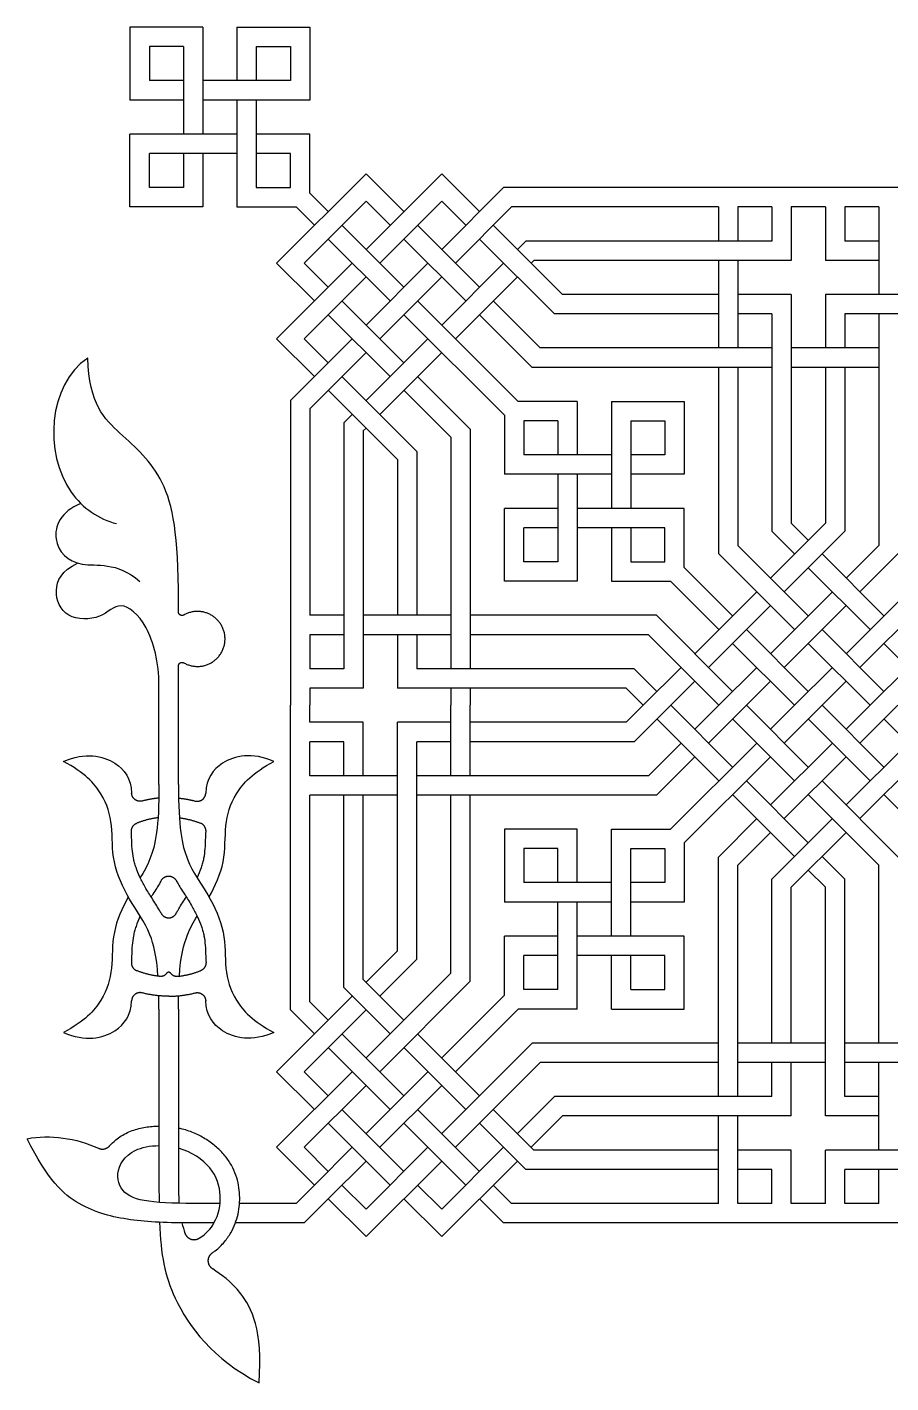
# Model space of a CAD drawing. Header units: millimetres. Extents: x -117 to 119, y -123 to 112.
# Drawn here: x -42.78 to -16.14, y 66.03 to 107.87 of the extents above; entities that cross this region are included whole.
import ezdxf

# ---------------------------------------------------------------- set-up
doc = ezdxf.new("R2010")
doc.units = ezdxf.units.MM
doc.header["$MEASUREMENT"] = 0
doc.layers.add('Layer 03', color=5, linetype='Continuous')

msp = doc.modelspace()

# ---------------------------------------------------------------- linework, layer by layer
at = {"layer": 'Layer 03'}
for p, q in [((-39.614, 107.871), (-39.614, 105.62)), ((-37.363, 107.871), (-39.614, 107.871)), ((-37.363, 107.871), (-37.363, 104.57)), ((-36.313, 107.871), (-36.313, 106.22)), ((-34.063, 107.871), (-34.063, 105.62)), ((-39.013, 107.271), (-39.013, 106.22)), ((-37.963, 107.271), (-39.013, 107.271)), ((-37.963, 107.271), (-37.963, 104.57)), ((-35.713, 107.271), (-35.713, 106.22)), ((-34.663, 107.271), (-34.663, 106.22)), ((-37.963, 106.22), (-39.013, 106.22)), ((-34.663, 106.22), (-37.363, 106.22)), ((-37.963, 105.62), (-39.614, 105.62)), ((-34.063, 105.62), (-37.363, 105.62)), ((-36.313, 105.62), (-36.313, 102.32)), ((-35.713, 105.62), (-35.713, 102.92)), ((-36.313, 104.57), (-39.614, 104.57)), ((-34.063, 104.57), (-35.713, 104.57)), ((-36.313, 103.97), (-39.013, 103.97)), ((-37.963, 103.97), (-37.963, 102.92)), ((-37.363, 103.97), (-37.363, 102.32)), ((-34.663, 103.97), (-35.713, 103.97)), ((-35.087, 100.586), (-32.329, 103.344)), ((-31.162, 102.177), (-32.329, 103.344)), ((-32.329, 101.01), (-29.995, 103.344)), ((-28.828, 102.177), (-29.995, 103.344)), ((-37.963, 102.92), (-39.013, 102.92)), ((-33.496, 102.177), (-34.063, 102.744)), ((-29.995, 101.01), (-28.085, 102.92)), ((-9.945, 102.92), (-28.085, 102.92)), ((-37.363, 102.32), (-39.614, 102.32)), ((-35.713, 102.32), (-34.487, 102.32)), ((-33.92, 101.753), (-34.487, 102.32)), ((-31.586, 101.753), (-32.329, 102.495)), ((-29.252, 101.753), (-29.995, 102.495)), ((-29.571, 100.586), (-27.837, 102.32)), ((-21.46, 102.32), (-27.837, 102.32)), ((-21.46, 102.32), (-21.46, 101.269)), ((-19.81, 102.32), (-20.86, 102.32)), ((-20.86, 102.32), (-20.86, 101.269)), ((-19.81, 102.32), (-19.81, 101.269)), ((-18.16, 102.32), (-19.21, 102.32)), ((-19.21, 102.32), (-19.21, 100.669)), ((-18.16, 102.32), (-18.16, 100.669)), ((-16.509, 102.32), (-17.56, 102.32)), ((-17.56, 102.32), (-17.56, 101.269)), ((-16.509, 102.32), (-16.509, 99.619)), ((-31.162, 99.843), (-33.071, 101.753)), ((-28.828, 99.843), (-30.738, 101.753)), ((-26.27, 99.619), (-28.404, 101.753)), ((-31.586, 99.419), (-33.496, 101.328)), ((-29.252, 99.419), (-31.162, 101.328)), ((-26.519, 99.019), (-28.828, 101.328)), ((-27.661, 101.01), (-27.402, 101.269)), ((-19.81, 101.269), (-27.402, 101.269)), ((-16.509, 101.269), (-17.56, 101.269)), ((-35.087, 98.252), (-32.753, 100.586)), ((-33.92, 99.419), (-35.087, 100.586)), ((-33.496, 99.843), (-34.238, 100.586)), ((-32.329, 98.676), (-30.419, 100.586)), ((-29.995, 98.676), (-28.085, 100.586)), ((-27.237, 100.586), (-27.153, 100.669)), ((-19.21, 100.669), (-27.153, 100.669)), ((-21.46, 100.669), (-21.46, 97.969)), ((-20.86, 100.669), (-20.86, 97.969)), ((-16.509, 100.669), (-18.16, 100.669)), ((-31.904, 98.252), (-29.995, 100.162)), ((-29.571, 98.252), (-27.661, 100.162)), ((-21.46, 99.619), (-26.27, 99.619)), ((-19.21, 99.619), (-20.86, 99.619)), ((-19.21, 99.619), (-19.21, 92.559)), ((-11.1, 99.619), (-18.16, 99.619)), ((-18.16, 99.619), (-18.16, 97.969)), ((-31.162, 97.509), (-33.071, 99.419)), ((-27.637, 96.319), (-30.738, 99.419)), ((-26.954, 97.969), (-28.404, 99.419)), ((-31.586, 97.085), (-33.496, 98.995)), ((-28.061, 95.894), (-31.162, 98.995)), ((-27.202, 97.369), (-28.828, 98.995)), ((-21.46, 99.019), (-26.519, 99.019)), ((-19.81, 99.019), (-20.86, 99.019)), ((-19.81, 99.019), (-19.81, 92.31)), ((-10.851, 99.019), (-17.56, 99.019)), ((-17.56, 99.019), (-17.56, 97.969)), ((-16.509, 99.019), (-16.509, 91.875)), ((-33.92, 97.085), (-35.087, 98.252)), ((-34.663, 96.342), (-32.753, 98.252)), ((-33.496, 97.509), (-34.238, 98.252)), ((-32.329, 96.342), (-30.419, 98.252)), ((-19.81, 97.969), (-26.954, 97.969)), ((-16.509, 97.969), (-19.21, 97.969)), ((-34.063, 96.094), (-32.329, 97.828)), ((-31.904, 95.918), (-29.995, 97.828)), ((-30.762, 94.776), (-33.071, 97.085)), ((-29.112, 95.459), (-30.738, 97.085)), ((-19.81, 97.369), (-27.202, 97.369)), ((-21.46, 97.369), (-21.46, 91.627)), ((-20.86, 97.369), (-20.86, 91.875)), ((-16.509, 97.369), (-19.21, 97.369)), ((-18.16, 97.369), (-18.16, 92.559)), ((-17.56, 97.369), (-17.56, 92.31)), ((-31.362, 94.527), (-33.496, 96.661)), ((-29.712, 95.211), (-31.162, 96.661)), ((-34.663, 96.342), (-34.663, 86.942)), ((-25.811, 96.319), (-27.637, 96.319)), ((-25.811, 96.319), (-25.811, 94.668)), ((-24.761, 96.319), (-24.761, 93.018)), ((-22.51, 96.319), (-22.51, 94.068)), ((-34.063, 96.094), (-34.063, 89.717)), ((-33.012, 95.659), (-32.753, 95.918)), ((-28.061, 95.894), (-28.061, 94.068)), ((-33.012, 95.659), (-33.012, 88.067)), ((-32.412, 95.41), (-32.329, 95.494)), ((-32.412, 95.41), (-32.412, 87.467)), ((-29.112, 95.459), (-29.112, 88.067)), ((-27.461, 95.718), (-27.461, 94.668)), ((-26.411, 95.718), (-27.461, 95.718)), ((-26.411, 95.718), (-26.411, 94.668)), ((-24.161, 95.718), (-24.161, 93.018)), ((-23.111, 95.718), (-23.111, 94.668)), ((-29.712, 95.211), (-29.712, 88.067)), ((-30.762, 94.776), (-30.762, 89.717)), ((-24.761, 94.668), (-27.461, 94.668)), ((-23.111, 94.668), (-24.161, 94.668)), ((-31.362, 94.527), (-31.362, 89.717)), ((-24.761, 94.068), (-28.061, 94.068)), ((-26.411, 94.068), (-26.411, 91.368)), ((-25.811, 94.068), (-25.811, 90.768)), ((-22.51, 94.068), (-24.161, 94.068)), ((-26.411, 93.018), (-28.061, 93.018)), ((-22.51, 93.018), (-25.811, 93.018)), ((-19.852, 90.867), (-18.16, 92.559)), ((-18.685, 92.034), (-19.21, 92.559)), ((-26.411, 92.418), (-27.461, 92.418)), ((-23.111, 92.418), (-25.811, 92.418)), ((-24.761, 92.418), (-24.761, 90.768)), ((-24.161, 92.418), (-24.161, 91.368)), ((-19.109, 91.61), (-19.81, 92.31)), ((-19.427, 90.443), (-17.56, 92.31)), ((-18.685, 89.7), (-20.86, 91.875)), ((-17.518, 90.867), (-16.509, 91.875)), ((-26.411, 91.368), (-27.461, 91.368)), ((-19.109, 89.276), (-21.46, 91.627)), ((-16.351, 89.7), (-18.26, 91.61)), ((-17.093, 90.443), (-15.909, 91.627)), ((-21.019, 89.7), (-22.51, 91.192)), ((-16.775, 89.276), (-18.685, 91.185)), ((-17.518, 88.533), (-14.859, 91.192)), ((-25.811, 90.768), (-28.061, 90.768)), ((-21.443, 89.276), (-22.935, 90.768)), ((-22.186, 88.533), (-20.276, 90.443)), ((-19.852, 88.533), (-17.942, 90.443)), ((-17.093, 88.109), (-14.435, 90.768)), ((-38.116, 89.824), (-38.116, 90.164)), ((-21.761, 88.109), (-19.852, 90.018)), ((-19.427, 88.109), (-17.518, 90.018)), ((-33.012, 89.717), (-34.063, 89.717)), ((-29.712, 89.717), (-32.412, 89.717)), ((-23.37, 89.717), (-29.112, 89.717)), ((-21.019, 87.366), (-23.37, 89.717)), ((-18.685, 87.366), (-20.594, 89.276)), ((-16.351, 87.366), (-18.26, 89.276)), ((-34.063, 89.117), (-34.063, 88.067)), ((-33.012, 89.117), (-34.063, 89.117)), ((-29.712, 89.117), (-32.412, 89.117)), ((-31.362, 89.117), (-31.362, 87.467)), ((-30.762, 89.117), (-30.762, 88.067)), ((-23.618, 89.117), (-29.112, 89.117)), ((-21.443, 86.942), (-23.618, 89.117)), ((-19.109, 86.942), (-21.019, 88.851)), ((-16.775, 86.942), (-18.685, 88.851)), ((-14.441, 86.942), (-16.351, 88.851)), ((-38.116, 84.49), (-38.116, 88.152)), ((-33.012, 88.067), (-34.063, 88.067)), ((-24.053, 88.067), (-30.762, 88.067)), ((-23.353, 87.366), (-24.053, 88.067)), ((-23.777, 86.942), (-22.61, 88.109)), ((-21.443, 86.942), (-20.276, 88.109)), ((-19.109, 86.942), (-17.942, 88.109)), ((-16.775, 86.942), (-15.608, 88.109)), ((-38.716, 84.49), (-38.716, 87.552)), ((-34.063, 87.467), (-34.063, 86.942)), ((-32.412, 87.467), (-34.063, 87.467)), ((-24.302, 87.467), (-31.362, 87.467)), ((-29.712, 87.467), (-29.712, 86.942)), ((-29.112, 87.467), (-29.112, 86.942)), ((-23.777, 86.942), (-24.302, 87.467)), ((-22.928, 86.942), (-22.186, 87.684)), ((-20.594, 86.942), (-19.852, 87.684)), ((-18.26, 86.942), (-17.518, 87.684)), ((-34.663, 77.541), (-34.663, 86.942)), ((-34.063, 86.417), (-34.063, 86.942)), ((-29.712, 84.766), (-29.712, 86.942)), ((-29.112, 84.766), (-29.112, 86.942)), ((-23.777, 86.942), (-24.302, 86.417)), ((-22.928, 86.942), (-24.053, 85.817)), ((-22.928, 86.942), (-21.019, 85.032)), ((-21.443, 86.942), (-22.186, 86.199)), ((-20.594, 86.942), (-21.761, 85.775)), ((-20.594, 86.942), (-18.685, 85.032)), ((-19.109, 86.942), (-19.852, 86.199)), ((-18.26, 86.942), (-19.427, 85.775)), ((-18.26, 86.942), (-16.351, 85.032)), ((-16.775, 86.942), (-17.518, 86.199)), ((-15.927, 86.942), (-17.093, 85.775)), ((-32.412, 86.417), (-34.063, 86.417)), ((-32.412, 84.766), (-32.412, 86.417)), ((-31.362, 79.357), (-31.362, 86.417)), ((-29.712, 86.417), (-31.362, 86.417)), ((-24.302, 86.417), (-29.112, 86.417)), ((-23.353, 86.517), (-21.443, 84.608)), ((-21.019, 86.517), (-19.109, 84.608)), ((-18.685, 86.517), (-16.775, 84.608)), ((-16.351, 86.517), (-14, 84.166)), ((-34.063, 84.766), (-34.063, 85.817)), ((-33.012, 85.817), (-34.063, 85.817)), ((-33.012, 84.766), (-33.012, 85.817)), ((-30.762, 79.108), (-30.762, 85.817)), ((-29.712, 85.817), (-30.762, 85.817)), ((-24.053, 85.817), (-29.112, 85.817)), ((-22.61, 85.775), (-23.618, 84.766)), ((-20.276, 85.775), (-22.935, 83.116)), ((-17.942, 85.775), (-19.852, 83.865)), ((-15.608, 85.775), (-17.518, 83.865)), ((-22.186, 85.351), (-23.37, 84.166)), ((-19.852, 85.351), (-22.51, 82.692)), ((-17.518, 85.351), (-19.427, 83.441)), ((-15.184, 85.351), (-17.093, 83.441)), ((-31.362, 84.766), (-34.063, 84.766)), ((-23.618, 84.766), (-30.762, 84.766)), ((-20.594, 84.608), (-18.685, 82.698)), ((-18.26, 84.608), (-15.909, 82.257)), ((-34.063, 77.79), (-34.063, 84.166)), ((-31.362, 84.166), (-34.063, 84.166)), ((-33.012, 78.225), (-33.012, 84.166)), ((-32.412, 78.473), (-32.412, 84.166)), ((-23.37, 84.166), (-30.762, 84.166)), ((-29.712, 78.673), (-29.712, 84.166)), ((-29.112, 78.424), (-29.112, 84.166)), ((-21.019, 84.184), (-19.109, 82.274)), ((-18.685, 84.184), (-16.509, 82.008)), ((-16.351, 84.184), (-14.859, 82.692)), ((-20.276, 83.441), (-21.46, 82.257)), ((-17.942, 83.441), (-19.81, 81.573)), ((-25.811, 83.116), (-28.061, 83.116)), ((-25.811, 81.466), (-25.811, 83.116)), ((-24.761, 79.816), (-24.761, 83.116)), ((-19.852, 83.017), (-20.86, 82.008)), ((-17.518, 83.017), (-19.21, 81.325)), ((-26.411, 82.516), (-27.461, 82.516)), ((-26.411, 81.466), (-26.411, 82.516)), ((-24.161, 79.816), (-24.161, 82.516)), ((-21.46, 74.865), (-21.46, 82.257)), ((-18.26, 82.274), (-17.56, 81.573)), ((-20.86, 74.865), (-20.86, 82.008)), ((-18.685, 81.85), (-18.16, 81.325)), ((-16.509, 76.515), (-16.509, 82.008)), ((-24.761, 81.466), (-27.461, 81.466)), ((-23.111, 81.466), (-24.161, 81.466)), ((-19.81, 76.515), (-19.81, 81.573)), ((-19.21, 76.515), (-19.21, 81.325)), ((-18.16, 74.265), (-18.16, 81.325)), ((-17.56, 74.865), (-17.56, 81.573)), ((-24.761, 80.866), (-28.061, 80.866)), ((-26.411, 78.165), (-26.411, 80.866)), ((-25.811, 77.565), (-25.811, 80.866)), ((-22.51, 80.866), (-24.161, 80.866)), ((-28.061, 77.989), (-28.061, 79.816)), ((-26.411, 79.816), (-28.061, 79.816)), ((-22.51, 79.816), (-25.811, 79.816)), ((-22.51, 77.565), (-22.51, 79.816)), ((-31.362, 79.357), (-32.329, 78.39)), ((-30.762, 79.108), (-31.904, 77.966)), ((-27.461, 78.165), (-27.461, 79.215)), ((-26.411, 79.215), (-27.461, 79.215)), ((-23.111, 79.215), (-25.811, 79.215)), ((-24.761, 77.565), (-24.761, 79.215)), ((-24.161, 78.165), (-24.161, 79.215)), ((-23.111, 78.165), (-23.111, 79.215)), ((-29.712, 78.673), (-32.329, 76.056)), ((-32.412, 78.473), (-31.162, 77.223)), ((-29.112, 78.424), (-31.904, 75.632)), ((-32.753, 77.966), (-35.087, 75.632)), ((-33.012, 78.225), (-31.586, 76.799)), ((-28.061, 77.989), (-29.995, 76.056)), ((-26.411, 78.165), (-27.461, 78.165)), ((-38.716, 77.558), (-38.716, 72.271)), ((-38.116, 77.558), (-38.116, 72.142)), ((-34.663, 77.541), (-33.92, 76.799)), ((-32.329, 77.541), (-34.238, 75.632)), ((-34.063, 77.79), (-33.496, 77.223)), ((-27.637, 77.565), (-29.571, 75.632)), ((-25.811, 77.565), (-27.637, 77.565)), ((-33.071, 76.799), (-31.162, 74.889)), ((-30.738, 76.799), (-28.828, 74.889)), ((-33.496, 76.374), (-31.586, 74.465)), ((-31.162, 76.374), (-29.252, 74.465)), ((-27.202, 76.515), (-29.995, 73.722)), ((-21.46, 76.515), (-27.202, 76.515)), ((-18.16, 76.515), (-20.86, 76.515)), ((-10.167, 76.515), (-17.56, 76.515)), ((-26.954, 75.915), (-29.571, 73.298)), ((-21.46, 75.915), (-26.954, 75.915)), ((-18.16, 75.915), (-20.86, 75.915)), ((-19.81, 74.865), (-19.81, 75.915)), ((-19.21, 74.265), (-19.21, 75.915)), ((-10.416, 75.915), (-17.56, 75.915)), ((-16.509, 73.214), (-16.509, 75.915)), ((-35.087, 75.632), (-33.92, 74.465)), ((-32.753, 75.632), (-35.087, 73.298)), ((-30.419, 75.632), (-32.329, 73.722)), ((-32.329, 75.207), (-34.238, 73.298)), ((-29.995, 75.207), (-31.904, 73.298)), ((-26.519, 74.865), (-27.661, 73.722)), ((-19.81, 74.865), (-26.519, 74.865)), ((-16.509, 74.865), (-17.56, 74.865)), ((-30.738, 74.465), (-28.828, 72.555)), ((-28.404, 74.465), (-27.153, 73.214)), ((-26.27, 74.265), (-27.237, 73.298)), ((-19.21, 74.265), (-26.27, 74.265)), ((-21.46, 71.564), (-21.46, 74.265)), ((-20.86, 71.564), (-20.86, 74.265)), ((-16.509, 74.265), (-18.16, 74.265)), ((-33.496, 74.04), (-31.586, 72.131)), ((-31.162, 74.04), (-29.252, 72.131)), ((-28.828, 74.04), (-27.402, 72.614)), ((-35.087, 73.298), (-33.92, 72.131)), ((-32.753, 73.298), (-33.92, 72.131)), ((-30.419, 73.298), (-32.329, 71.388)), ((-28.085, 73.298), (-29.995, 71.388)), ((-32.329, 72.873), (-33.496, 71.707)), ((-29.995, 72.873), (-32.329, 70.54)), ((-27.661, 72.873), (-29.995, 70.54)), ((-21.46, 73.214), (-27.153, 73.214)), ((-19.21, 73.214), (-20.86, 73.214)), ((-19.21, 71.564), (-19.21, 73.214)), ((-18.16, 71.564), (-18.16, 73.214)), ((-10.877, 73.214), (-18.16, 73.214)), ((-21.46, 72.614), (-27.402, 72.614)), ((-19.81, 72.614), (-20.86, 72.614)), ((-19.81, 71.564), (-19.81, 72.614)), ((-17.56, 71.564), (-17.56, 72.614)), ((-10.628, 72.614), (-17.56, 72.614)), ((-16.509, 71.564), (-16.509, 72.614)), ((-33.92, 72.131), (-34.487, 71.564)), ((-28.404, 72.131), (-27.837, 71.564)), ((-33.496, 71.707), (-34.238, 70.964)), ((-33.496, 71.707), (-32.329, 70.54)), ((-31.162, 71.707), (-29.995, 70.54)), ((-28.828, 71.707), (-28.085, 70.964)), ((-21.46, 71.564), (-27.837, 71.564)), ((-19.81, 71.564), (-20.86, 71.564)), ((-18.16, 71.564), (-19.21, 71.564)), ((-16.509, 71.564), (-17.56, 71.564)), ((-37.018, 70.964), (-37.598, 70.964)), ((-34.238, 70.964), (-36.358, 70.964)), ((-9.945, 70.964), (-28.085, 70.964))]:
    msp.add_line(p, q, dxfattribs=at)
for points in [[(-36.313, 107.871), (-35.713, 107.871)], [(-35.713, 107.871), (-34.663, 107.871)], [(-34.663, 107.871), (-34.063, 107.871)], [(-35.713, 107.271), (-34.663, 107.271)], [(-39.614, 102.32), (-39.614, 104.57)], [(-34.063, 102.744), (-34.063, 104.57)], [(-39.013, 102.92), (-39.013, 103.97)], [(-34.663, 102.92), (-34.663, 103.97)], [(-35.713, 102.92), (-34.663, 102.92)], [(-36.313, 102.32), (-35.713, 102.32)], [(-34.663, 102.32), (-34.487, 102.32)], [(-34.238, 100.586), (-32.329, 102.495)], [(-31.904, 100.586), (-29.995, 102.495)], [(-34.238, 98.252), (-32.329, 100.162)], [(-24.761, 96.319), (-24.161, 96.319)], [(-24.161, 96.319), (-23.111, 96.319)], [(-23.111, 96.319), (-22.51, 96.319)], [(-24.161, 95.718), (-23.111, 95.718)], [(-28.061, 90.768), (-28.061, 93.018)], [(-22.51, 91.192), (-22.51, 93.018)], [(-27.461, 91.368), (-27.461, 92.418)], [(-23.111, 91.368), (-23.111, 92.418)], [(-24.161, 91.368), (-23.111, 91.368)], [(-24.761, 90.768), (-24.161, 90.768)], [(-24.161, 90.768), (-23.111, 90.768)], [(-23.111, 90.768), (-22.935, 90.768)], [(-28.061, 83.116), (-28.061, 80.866)], [(-24.761, 83.116), (-24.161, 83.116)], [(-24.161, 83.116), (-23.111, 83.116)], [(-23.111, 83.116), (-22.935, 83.116)], [(-27.461, 82.516), (-27.461, 81.466)], [(-24.161, 82.516), (-23.111, 82.516)], [(-23.111, 82.516), (-23.111, 81.466)], [(-22.51, 82.692), (-22.51, 80.866)], [(-24.161, 78.165), (-23.111, 78.165)], [(-24.761, 77.565), (-24.161, 77.565)], [(-24.161, 77.565), (-23.111, 77.565)], [(-23.111, 77.565), (-22.51, 77.565)], [(-34.238, 75.632), (-33.496, 74.889)], [(-33.071, 74.465), (-31.162, 72.555)], [(-34.238, 73.298), (-33.496, 72.555)], [(-33.071, 72.131), (-32.329, 71.388)], [(-30.738, 72.131), (-29.995, 71.388)], [(-36.821, 71.564), (-36.94, 71.564)], [(-34.487, 71.564), (-36.23, 71.564)]]:
    msp.add_lwpolyline(points, dxfattribs=at)
for points, knots in [([(-40.915, 97.656), (-42.143, 96.842), (-42.316, 93.84), (-40.561, 92.682), (-40.03, 92.548)], [0, 0, 0, 0, 17.241695, 24.385758, 24.385758, 24.385758, 24.385758]), ([(-41.662, 85.209), (-40.987, 85.499), (-40.016, 85.303), (-39.579, 84.679), (-39.559, 84.228)], [0, 0, 0, 0, 5.371969, 9.712323, 9.712323, 9.712323, 9.712323]), ([(-35.17, 85.209), (-35.845, 85.499), (-36.816, 85.303), (-37.253, 84.679), (-37.273, 84.228)], [0, 0, 0, 0, 5.371969, 9.712308, 9.712308, 9.712308, 9.712308]), ([(-38.746, 78.58), (-38.788, 79.197), (-39, 80.072), (-39.653, 80.913), (-40.195, 82.117), (-40.122, 83.252), (-40.405, 84.199), (-41.01, 84.863), (-41.662, 85.209)], [1.563021, 1.563021, 1.563021, 1.563021, 5.000873, 10.001745, 15.002618, 20.00349, 25.004363, 30.005235, 30.005235, 30.005235, 30.005235]), ([(-37.171, 81.024), (-36.976, 81.364), (-36.639, 82.141), (-36.71, 83.252), (-36.427, 84.199), (-35.822, 84.863), (-35.17, 85.209)], [10.312088, 10.312088, 10.312088, 10.312088, 15.002618, 20.00349, 25.004363, 30.005235, 30.005235, 30.005235, 30.005235]), ([(-38.716, 84.49), (-38.716, 83.187), (-38.872, 82.353), (-39.184, 81.792), (-39.293, 81.615)], [0, 0, 0, 0, 5.000873, 7.500169, 7.500169, 7.500169, 7.500169]), ([(-38.646, 80.516), (-38.665, 80.55), (-38.719, 80.645), (-38.813, 80.8), (-38.926, 80.976), (-39.039, 81.152), (-39.168, 81.366), (-39.304, 81.626), (-39.408, 81.879), (-39.47, 82.077), (-39.517, 82.268), (-39.548, 82.529), (-39.557, 82.804), (-39.564, 82.981), (-39.567, 83.042)], [10.135447, 10.135447, 10.135447, 10.135447, 10.519628, 11.227034, 11.955246, 12.611159, 13.319263, 14.453385, 15.541671, 16.052024, 16.531499, 17.50151, 18.683706, 19.278137, 19.278137, 19.278137, 19.278137]), ([(-37.539, 81.615), (-37.537, 81.621), (-37.488, 81.725), (-37.424, 81.879), (-37.362, 82.077), (-37.315, 82.268), (-37.284, 82.529), (-37.275, 82.804), (-37.268, 82.981), (-37.265, 83.042)], [14.386473, 14.386473, 14.386473, 14.386473, 14.450888, 15.539737, 16.050355, 16.530078, 17.50059, 18.683398, 19.278137, 19.278137, 19.278137, 19.278137]), ([(-38.646, 81.532), (-38.665, 81.498), (-38.719, 81.403), (-38.813, 81.248), (-38.9, 81.113), (-38.948, 81.038), (-38.957, 81.024)], [10.135447, 10.135447, 10.135447, 10.135447, 10.519399, 11.226385, 11.954163, 12.1196, 12.1196, 12.1196, 12.1196]), ([(-38.186, 81.532), (-38.167, 81.498), (-38.113, 81.403), (-38.019, 81.248), (-37.906, 81.072), (-37.793, 80.896), (-37.664, 80.682), (-37.529, 80.422), (-37.424, 80.169), (-37.362, 79.971), (-37.315, 79.781), (-37.284, 79.519), (-37.275, 79.244), (-37.268, 79.067), (-37.265, 79.006)], [10.135441, 10.135441, 10.135441, 10.135441, 10.519628, 11.227034, 11.955246, 12.611159, 13.319263, 14.453385, 15.541671, 16.052024, 16.531499, 17.50151, 18.683706, 19.278137, 19.278137, 19.278137, 19.278137]), ([(-39.661, 81.024), (-39.856, 80.684), (-40.193, 79.907), (-40.122, 78.797), (-40.405, 77.849), (-41.01, 77.185), (-41.662, 76.839)], [10.312088, 10.312088, 10.312088, 10.312088, 15.002618, 20.00349, 25.004363, 30.005235, 30.005235, 30.005235, 30.005235]), ([(-38.186, 80.516), (-38.167, 80.55), (-38.113, 80.645), (-38.019, 80.8), (-37.933, 80.935), (-37.884, 81.01), (-37.875, 81.024)], [10.135441, 10.135441, 10.135441, 10.135441, 10.519399, 11.226385, 11.954163, 12.1196, 12.1196, 12.1196, 12.1196]), ([(-39.293, 80.433), (-39.296, 80.428), (-39.345, 80.323), (-39.408, 80.169), (-39.47, 79.971), (-39.517, 79.781), (-39.548, 79.519), (-39.557, 79.244), (-39.564, 79.067), (-39.567, 79.006)], [14.386473, 14.386473, 14.386473, 14.386473, 14.450888, 15.539737, 16.050355, 16.530078, 17.50059, 18.683398, 19.278137, 19.278137, 19.278137, 19.278137]), ([(-38.087, 78.58), (-38.044, 79.197), (-37.895, 79.812), (-37.648, 80.256), (-37.539, 80.433)], [1.563021, 1.563021, 1.563021, 1.563021, 5.000873, 7.500169, 7.500169, 7.500169, 7.500169]), ([(-41.662, 76.839), (-40.987, 76.549), (-40.016, 76.745), (-39.579, 77.369), (-39.559, 77.82)], [0, 0, 0, 0, 5.371969, 9.712323, 9.712323, 9.712323, 9.712323]), ([(-35.17, 76.839), (-35.845, 76.549), (-36.816, 76.745), (-37.253, 77.369), (-37.273, 77.82)], [0, 0, 0, 0, 5.371969, 9.712308, 9.712308, 9.712308, 9.712308]), ([(-40.237, 73.34), (-40.187, 73.396), (-40.07, 73.514), (-39.878, 73.653), (-39.693, 73.755), (-39.495, 73.833), (-39.222, 73.909), (-38.96, 73.944), (-38.767, 73.95), (-38.716, 73.95)], [17.961508, 17.961508, 17.961508, 17.961508, 18.928475, 19.61573, 20.32556, 21.036242, 21.742575, 23.155014, 23.667448, 23.667448, 23.667448, 23.667448]), ([(-37.066, 70.043), (-37.037, 70.063), (-36.903, 70.161), (-36.698, 70.357), (-36.44, 70.732), (-36.285, 71.13), (-36.226, 71.53), (-36.222, 71.828), (-36.255, 72.132), (-36.335, 72.443), (-36.474, 72.753), (-36.677, 73.049), (-36.94, 73.316), (-37.25, 73.547), (-37.605, 73.736), (-37.901, 73.839), (-38.077, 73.881), (-38.116, 73.889)], [-42.593546, -42.593546, -42.593546, -42.593546, -42.239586, -40.93487, -39.776023, -37.706292, -36.710504, -35.739411, -34.729494, -33.668215, -32.538863, -31.344644, -30.096956, -28.798932, -27.492083, -26.080123, -25.681579, -25.681579, -25.681579, -25.681579]), ([(-36.94, 71.564), (-37.598, 71.564), (-38.865, 71.564), (-39.794, 71.767), (-40.118, 72.452), (-39.684, 73.215), (-38.987, 73.349), (-38.716, 73.35)], [0, 0, 0, 0, 3.92363, 7.84726, 11.770889, 15.694519, 18.047506, 18.047506, 18.047506, 18.047506]), ([(-37.474, 70.492), (-37.251, 70.631), (-36.901, 71.051), (-36.759, 71.799), (-37.006, 72.675), (-37.708, 73.157), (-38.116, 73.272)], [-33.859256, -33.859256, -33.859256, -33.859256, -31.389038, -27.465409, -23.541779, -19.801288, -19.801288, -19.801288, -19.801288]), ([(-38.698, 70.983), (-38.659, 69.971), (-38.397, 68.559), (-37.058, 66.759), (-35.628, 66.027)], [3.631566, 3.631566, 3.631566, 3.631566, 13.574809, 26.087123, 26.087123, 26.087123, 26.087123]), ([(-35.628, 66.027), (-35.501, 67.671), (-36.228, 69.03), (-36.801, 69.365), (-37.063, 69.548), (-37.067, 69.55)], [-23.904427, -23.904427, -23.904427, -23.904427, -17.92832, -11.952213, -11.865114, -11.865114, -11.865114, -11.865114])]:
    msp.add_open_spline(points, degree=3, knots=knots, dxfattribs=at)
for points in [[(-38.116, 90.164), (-38.116, 92.198), (-38.453, 94.067), (-39.934, 95.319), (-40.861, 96.23), (-40.915, 97.656)], [(-41.124, 93.167), (-41.747, 92.92), (-42.142, 92.004), (-41.226, 91.052), (-40.04, 91.393), (-39.304, 90.764)], [(-38.716, 87.552), (-38.716, 88.263), (-39.045, 89.527), (-39.955, 90.237), (-40.436, 89.582), (-41.63, 89.569), (-42.02, 90.487), (-41.725, 91.086), (-41.224, 91.328)], [(-38.116, 84.49), (-38.116, 83.187), (-37.909, 82.074), (-37.179, 81.135), (-36.637, 79.931), (-36.71, 78.797), (-36.427, 77.849), (-35.822, 77.185), (-35.17, 76.839)], [(-38.716, 77.558), (-38.716, 77.706), (-38.717, 77.844), (-38.72, 77.974)], [(-38.116, 77.558), (-38.116, 77.706), (-38.115, 77.844), (-38.112, 77.974)], [(-42.783, 73.564), (-42.074, 73.696), (-41.269, 73.583), (-40.583, 73.27)], [(-37.598, 70.964), (-38.455, 70.964), (-39.624, 71.005), (-41.204, 71.416), (-42.14, 72.279), (-42.783, 73.564)], [(-38.716, 72.271), (-38.716, 72.03), (-38.715, 71.807), (-38.713, 71.599)], [(-38.116, 72.142), (-38.116, 71.929), (-38.108, 71.737), (-38.094, 71.564)], [(-38.006, 70.966), (-37.98, 70.848), (-37.949, 70.743), (-37.916, 70.648)]]:
    msp.add_open_spline(points, degree=3, dxfattribs=at)
for points, weights, knots in [([(-37.948, 89.726), (-38.004, 89.694), (-38.06, 89.726), (-38.116, 89.759), (-38.116, 89.824)], [1, 0.866786047814, 1, 0.866786047814, 1], [0, 0, 0, 0.3920353, 0.3920353, 0.7840705, 0.7840705, 0.7840705]), ([(-37.948, 88.25), (-37.523, 88.008), (-37.101, 88.254), (-36.678, 88.499), (-36.678, 88.988), (-36.678, 89.476), (-37.101, 89.722), (-37.523, 89.967), (-37.948, 89.726)], [1, 0.86678609038, 1, 0.86678609038, 1, 0.86678609038, 1, 0.86678609038, 1], [12.897164, 12.897164, 12.897164, 15.852028, 15.852028, 18.806893, 18.806893, 21.761758, 21.761758, 24.716623, 24.716623, 24.716623]), ([(-38.116, 88.152), (-38.116, 88.217), (-38.06, 88.249), (-38.004, 88.282), (-37.948, 88.25)], [1, 0.866786060028, 1, 0.866786060028, 1], [0, 0, 0, 0.3920352, 0.3920352, 0.7840705, 0.7840705, 0.7840705]), ([(-39.231, 83.985), (-39.352, 83.954), (-39.453, 84.028), (-39.554, 84.103), (-39.559, 84.228)], [1, 0.902804741751, 1, 0.902804741751, 1], [0, 0, 0, 0.778941, 0.778941, 1.557881, 1.557881, 1.557881]), ([(-37.601, 83.985), (-37.48, 83.954), (-37.379, 84.028), (-37.279, 84.103), (-37.273, 84.228)], [1, 0.90280275178, 1, 0.90280275178, 1], [0, 0, 0, 0.778949, 0.778949, 1.557897, 1.557897, 1.557897]), ([(-38.646, 81.532), (-38.571, 81.668), (-38.416, 81.668), (-38.261, 81.668), (-38.186, 81.532)], [1, 0.861116490894, 1, 0.861116490894, 1], [0, 0, 0, 0.934511, 0.934511, 1.869023, 1.869023, 1.869023]), ([(-38.646, 80.516), (-38.571, 80.38), (-38.416, 80.38), (-38.261, 80.38), (-38.186, 80.516)], [1, 0.861116490894, 1, 0.861116490894, 1], [0, 0, 0, 0.934511, 0.934511, 1.869023, 1.869023, 1.869023]), ([(-38.465, 78.684), (-38.447, 78.71), (-38.416, 78.71), (-38.385, 78.71), (-38.367, 78.684)], [1, 0.889005896914, 1, 0.889005896914, 1], [0.9293719, 0.9293719, 0.9293719, 1.1196226, 1.1196226, 1.3098733, 1.3098733, 1.3098733]), ([(-39.231, 78.063), (-39.352, 78.094), (-39.453, 78.02), (-39.554, 77.945), (-39.559, 77.82)], [1, 0.902804741751, 1, 0.902804741751, 1], [0, 0, 0, 0.778941, 0.778941, 1.557881, 1.557881, 1.557881]), ([(-37.601, 78.063), (-37.48, 78.094), (-37.379, 78.02), (-37.279, 77.945), (-37.273, 77.82)], [1, 0.902802713253, 1, 0.902802713253, 1], [0, 0, 0, 0.778949, 0.778949, 1.557898, 1.557898, 1.557898]), ([(-37.916, 70.648), (-37.868, 70.512), (-37.733, 70.464), (-37.597, 70.416), (-37.474, 70.492)], [1, 0.901488179958, 1, 0.901488179958, 1], [4.166175, 4.166175, 4.166175, 5.061376, 5.061376, 5.956577, 5.956577, 5.956577]), ([(-37.067, 69.55), (-37.195, 69.64), (-37.195, 69.797), (-37.195, 69.953), (-37.066, 70.043)], [1, 0.886517161823, 1, 0.886517161823, 1], [-11.865114, -11.865114, -11.865114, -10.903047, -10.903047, -9.94098, -9.94098, -9.94098])]:
    msp.add_rational_spline(points, weights, degree=2, knots=knots, dxfattribs=at)
for points, weights in [([(-38.716, 84.075), (-38.977, 84.051), (-39.231, 83.985)], [1, 0.996798109736, 1]), ([(-38.116, 84.075), (-37.855, 84.051), (-37.601, 83.985)], [1, 0.996798110214, 1]), ([(-39.567, 83.042), (-39.576, 83.23), (-39.402, 83.3)], [1, 0.81319935165, 1]), ([(-38.746, 83.468), (-39.084, 83.426), (-39.402, 83.3)], [1, 0.991905822296, 1]), ([(-38.087, 83.468), (-37.748, 83.426), (-37.431, 83.3)], [1, 0.991905817594, 1]), ([(-37.265, 83.042), (-37.256, 83.23), (-37.431, 83.3)], [1, 0.813199440421, 1]), ([(-39.567, 79.006), (-39.576, 78.818), (-39.402, 78.749)], [1, 0.81319935165, 1]), ([(-38.708, 78.576), (-39.066, 78.615), (-39.402, 78.749)], [1, 0.990975073517, 1]), ([(-38.708, 78.576), (-38.554, 78.559), (-38.465, 78.684)], [1, 0.86260399922, 1]), ([(-38.367, 78.684), (-38.278, 78.559), (-38.124, 78.576)], [1, 0.86260399922, 1]), ([(-38.124, 78.576), (-37.766, 78.615), (-37.431, 78.749)], [1, 0.990975068554, 1]), ([(-37.265, 79.006), (-37.256, 78.818), (-37.431, 78.749)], [1, 0.813199440421, 1]), ([(-38.416, 77.96), (-38.83, 77.96), (-39.231, 78.063)], [1, 0.992069248372, 1]), ([(-38.416, 77.96), (-38.002, 77.96), (-37.601, 78.063)], [1, 0.992069251011, 1]), ([(-40.583, 73.27), (-40.385, 73.18), (-40.237, 73.34)], [1, 0.809102348666, 1])]:
    msp.add_rational_spline(points, weights, degree=2, dxfattribs=at)

doc.saveas('drawing.dxf')
